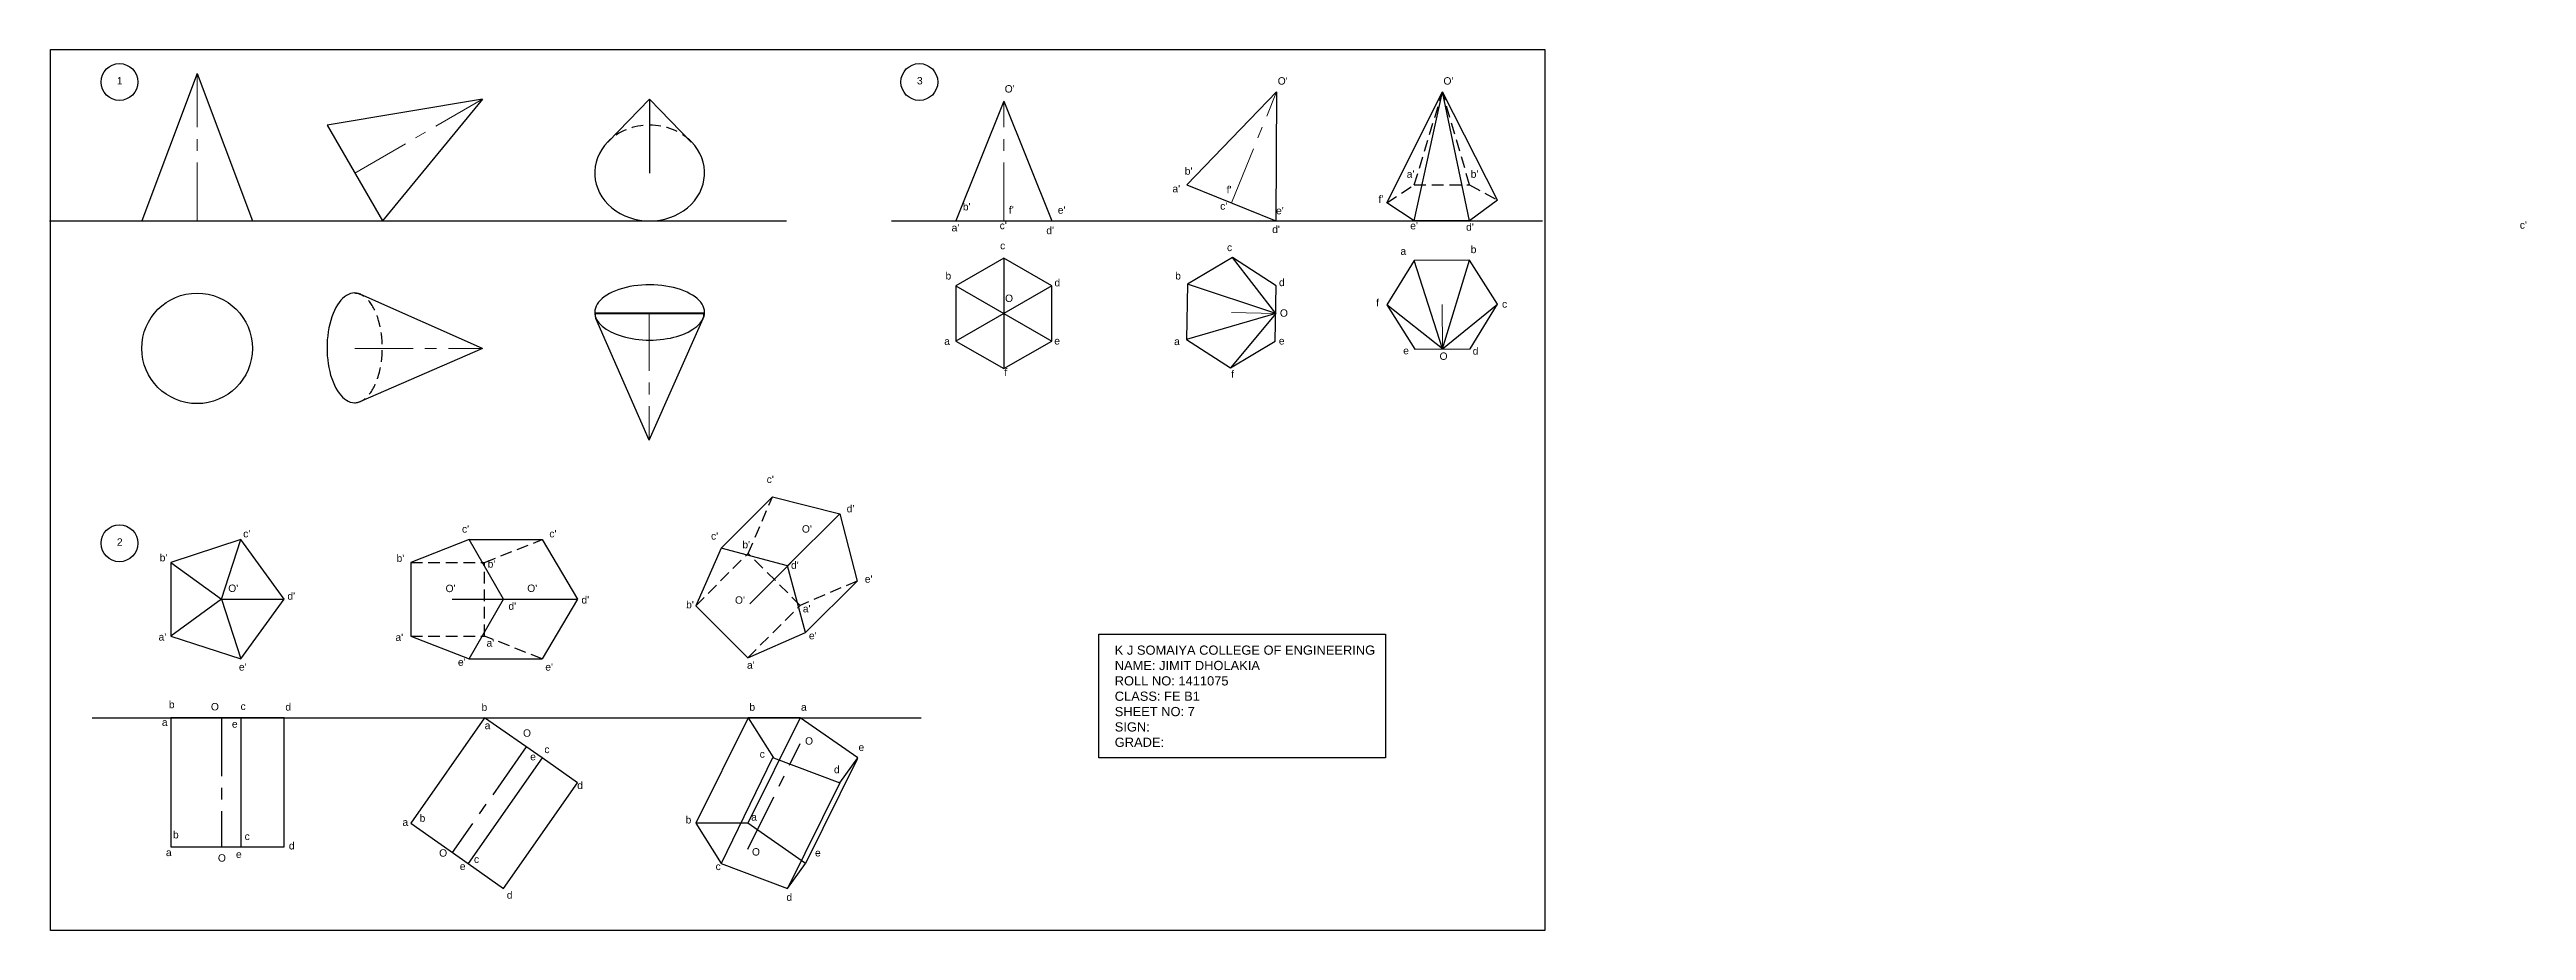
# Model space of a CAD drawing. Header units: millimetres. Extents: x 6143 to 7487, y 2278 to 2756.
import ezdxf

# ---------------------------------------------------------------- set-up
doc = ezdxf.new("R2010")
doc.units = ezdxf.units.MM
doc.linetypes.add('CENTER', pattern=[50.8, 31.75, -6.35, 6.35, -6.35])
doc.linetypes.add('HIDDEN', pattern=[9.525, 6.35, -3.175])
for name, color, linetype, lineweight in [('AM_0', 7, 'Continuous', 50), ('axis', 7, 'CENTER', 9), ('hidden', 7, 'HIDDEN', 25)]:
    doc.layers.add(name, color=color, linetype=linetype, lineweight=lineweight)
doc.styles.get("Standard").update_dxf_attribs({"font": 'ARIAL.TTF'})

msp = doc.modelspace()

# ---------------------------------------------------------------- linework, layer by layer
for p, q in [((6223, 2742.7), (6193, 2662.7)), ((6223, 2742.7), (6253, 2662.7)), ((6377.8, 2728.7), (6293.5, 2714.6)), ((6377.8, 2728.7), (6323.5, 2662.7)), ((6468.5, 2728.7), (6445.8, 2705.5)), ((6468.5, 2728.7), (6491.1, 2705.5)), ((6468.5, 2728.7), (6468.5, 2688.7)), ((6660.6, 2727.7), (6634.6, 2662.7)), ((6660.6, 2727.7), (6686.6, 2662.7)), ((6808.6, 2732.7), (6760, 2682.3)), ((6808.6, 2732.7), (6808.2, 2662.7)), ((6868.4, 2672.5), (6898.6, 2732.7)), ((6883.3, 2662.7), (6898.6, 2732.7)), ((6913.3, 2662.7), (6898.6, 2732.7)), ((6928.4, 2674), (6898.6, 2732.7)), ((6293.5, 2714.6), (6323.5, 2662.7)), ((6760, 2682.3), (6808.2, 2662.7)), ((6928.4, 2674), (6913.3, 2662.7)), ((6193, 2662.7), (6253, 2662.7)), ((6634.6, 2662.7), (6686.6, 2662.7)), ((6883.3, 2662.7), (6868.4, 2672.5)), ((6913.3, 2662.7), (6883.3, 2662.7)), ((6660.6, 2642.5), (6660.6, 2582.5)), ((6784.6, 2642.9), (6760.3, 2628.3)), ((6808.4, 2627.5), (6784.6, 2642.9)), ((6808.2, 2612.5), (6784.6, 2642.9)), ((6883.3, 2641.2), (6868.4, 2617.1)), ((6913.3, 2641.4), (6883.3, 2641.2)), ((6898.6, 2593.2), (6883.3, 2641.2)), ((6898.6, 2593.2), (6913.3, 2641.4)), ((6928.4, 2617.5), (6913.3, 2641.4)), ((6377.8, 2593.5), (6311.8, 2622.8)), ((6634.6, 2627.5), (6686.6, 2597.5)), ((6686.6, 2627.5), (6634.6, 2597.5)), ((6760.3, 2628.3), (6759.8, 2598.3)), ((6808.2, 2612.5), (6760.3, 2628.3)), ((6807.9, 2597.5), (6808.4, 2627.5)), ((6468.2, 2543.7), (6439.4, 2609.8)), ((6468.2, 2543.7), (6497.5, 2609.7)), ((6808.2, 2612.5), (6759.8, 2598.3)), ((6808.2, 2612.5), (6783.6, 2582.9)), ((6868.4, 2617.1), (6883.6, 2593.1)), ((6898.6, 2593.2), (6868.4, 2617.1)), ((6898.6, 2593.2), (6928.4, 2617.5)), ((6913.6, 2593.3), (6928.4, 2617.5)), ((6377.8, 2593.5), (6311.7, 2564.7)), ((6759.8, 2598.3), (6783.6, 2582.9)), ((6783.6, 2582.9), (6807.9, 2597.5)), ((6883.6, 2593.1), (6913.6, 2593.3)), ((6507.3, 2485.1), (6535.2, 2513)), ((6535.2, 2513), (6571.7, 2503.7)), ((6543.3, 2475.4), (6571.7, 2503.7)), ((6571.7, 2503.7), (6581, 2467.2)), ((6236.3, 2457.3), (6246.8, 2489.7)), ((6370.6, 2489.7), (6338.9, 2477.3)), ((6389.3, 2457.3), (6370.6, 2489.7)), ((6370.6, 2489.7), (6410.2, 2489.7)), ((6410.2, 2489.7), (6429.4, 2457.3)), ((6208.7, 2477.3), (6236.3, 2457.3)), ((6338.9, 2477.3), (6338.9, 2437.3)), ((6507.3, 2485.1), (6493.5, 2453.8)), ((6543.3, 2475.4), (6507.3, 2485.1)), ((6553, 2439.3), (6543.3, 2475.4)), ((6553, 2439.3), (6581, 2467.2)), ((6236.3, 2457.3), (6208.7, 2437.3)), ((6236.3, 2457.3), (6246.8, 2425)), ((6236.3, 2457.3), (6270.3, 2457.3)), ((6370.6, 2425), (6389.3, 2457.3)), ((6389.3, 2457.3), (6429.4, 2457.3)), ((6429.4, 2457.3), (6410.2, 2425)), ((6493.5, 2453.8), (6521.8, 2425.6)), ((6338.9, 2437.3), (6370.6, 2425)), ((6521.8, 2425.6), (6553, 2439.3)), ((6370.6, 2425), (6410.2, 2425)), ((6208.7, 2393), (6208.7, 2323)), ((6246.8, 2393), (6208.7, 2393)), ((6270.3, 2393), (6246.8, 2393)), ((6246.8, 2393), (6246.8, 2323)), ((6270.3, 2323), (6270.3, 2393)), ((6379, 2393), (6338.9, 2335.7)), ((6410.2, 2371.2), (6379, 2393)), ((6521.9, 2393), (6493.5, 2335.7)), ((6550.2, 2393), (6521.8, 2335.7)), ((6550.2, 2393), (6521.9, 2393)), ((6521.9, 2393), (6535.6, 2371.2)), ((6581.4, 2371.2), (6550.2, 2393)), ((6410.2, 2371.2), (6370, 2313.9)), ((6429.4, 2357.7), (6410.2, 2371.2)), ((6535.2, 2371.2), (6507.3, 2313.9)), ((6535.6, 2371.2), (6571.7, 2357.7)), ((6581, 2370.6), (6553, 2313.9)), ((6571.7, 2357.7), (6581.4, 2371.2)), ((6389.3, 2300.4), (6429.4, 2357.7)), ((6571.7, 2357.7), (6543.3, 2300.4)), ((6338.9, 2335.7), (6370, 2313.9)), ((6521.8, 2335.7), (6493.5, 2335.7)), ((6493.5, 2335.7), (6507.3, 2313.9)), ((6553, 2313.9), (6521.8, 2335.7)), ((6208.7, 2323), (6246.8, 2323)), ((6246.8, 2323), (6270.3, 2323)), ((6370, 2313.9), (6389.3, 2300.4)), ((6507.3, 2313.9), (6543.3, 2300.4)), ((6543.3, 2300.4), (6553, 2313.9))]:
    msp.add_line(p, q)
at = {"color": 6}
for p, q in [((6143, 2662.7), (6542.8, 2662.7)), ((6599.7, 2662.7), (6952.9, 2662.7)), ((6166, 2393), (6615.8, 2393))]:
    msp.add_line(p, q, dxfattribs=at)
at = {"linetype": 'HIDDEN'}
for p, q in [((6521.9, 2482.2), (6535.2, 2513)), ((6379, 2477.3), (6410.2, 2489.7)), ((6338.9, 2477.3), (6379, 2477.3)), ((6379, 2437.3), (6379, 2477.3)), ((6493.5, 2453.8), (6521.9, 2482.2)), ((6550.2, 2454), (6521.9, 2482.2)), ((6581, 2467.2), (6550.2, 2454)), ((6521.8, 2425.6), (6550.2, 2454)), ((6338.9, 2437.3), (6379, 2437.3)), ((6410.2, 2425), (6379, 2437.3))]:
    msp.add_line(p, q, dxfattribs=at)
at = {"linetype": 'CENTER'}
for p, q in [((6522.8, 2454.8), (6557.5, 2489.6)), ((6361.4, 2457.3), (6401.6, 2457.3)), ((6236.3, 2393), (6236.3, 2323)), ((6521.8, 2321.7), (6550.2, 2379)), ((6401.6, 2377.2), (6361.4, 2319.9))]:
    msp.add_line(p, q, dxfattribs=at)
for points in [[(6143.5, 2755.7), (6954.1, 2755.7), (6954.1, 2277.5), (6143.5, 2277.5)], [(6634.6, 2627.5), (6634.6, 2597.5), (6660.6, 2582.5), (6686.6, 2597.5), (6686.6, 2627.5), (6660.6, 2642.5)], [(6208.7, 2477.3), (6208.7, 2437.3), (6246.8, 2425), (6270.3, 2457.3), (6246.8, 2489.7)], [(6712.2, 2438.4), (6867.7, 2438.4), (6867.7, 2371.3), (6712.2, 2371.3)]]:
    msp.add_lwpolyline(points, close=True)
for centre, radius in [((6180.9, 2738.1), 10), ((6614.8, 2738.1), 10), ((6223, 2593.5), 30), ((6180.9, 2487.7), 10)]:
    msp.add_circle(centre, radius)
for centre, major_axis, ratio, start_param, end_param in [((6468.5, 2688.7), (-29.8, 0), 0.87302, 5.576234, 10.13173), ((6308.5, 2593.8), (0, -29.8), 0.504038, 2.92161, 6.499671), ((6468.5, 2613), (-29.8, 0), 0.504038, 2.92161, 6.499671), ((6468.4, 2613), (-29.7, 0.1), 0.50448, 0.003438, 3.145031)]:
    msp.add_ellipse(centre, major_axis=major_axis, ratio=ratio, start_param=start_param, end_param=end_param)
at = {"layer": 'AM_0'}
msp.add_line((6438.7, 2612.7), (6498.2, 2612.7), dxfattribs=at)
at = {"layer": 'axis'}
for p, q in [((6223, 2662.7), (6223, 2742.7)), ((6308.5, 2688.7), (6377.8, 2728.7)), ((6660.6, 2662.7), (6660.6, 2727.7)), ((6784.1, 2672.5), (6808.6, 2732.7)), ((6468.2, 2613), (6468.2, 2543.7)), ((6308.5, 2593.5), (6377.8, 2593.5))]:
    msp.add_line(p, q, dxfattribs=at)
at = {"layer": 'axis', "linetype": 'CENTER'}
for p, q in [((6808.2, 2612.5), (6784.1, 2612.9)), ((6898.6, 2593.2), (6898.4, 2617.3))]:
    msp.add_line(p, q, dxfattribs=at)
at = {"layer": 'hidden'}
for p, q in [((6883.3, 2682.3), (6898.6, 2732.7)), ((6913.3, 2682.3), (6898.6, 2732.7)), ((6868.4, 2672.5), (6883.3, 2682.3)), ((6883.3, 2682.3), (6913.3, 2682.3)), ((6913.3, 2682.3), (6928.4, 2674))]:
    msp.add_line(p, q, dxfattribs=at)
for centre, major_axis, ratio, start_param, end_param in [((6468.5, 2688.7), (-29.8, 0), 0.87302, 3.848544, 5.576234), ((6308.5, 2593.7), (-0.1, -29.7), 0.50448, 0.003438, 3.145031)]:
    msp.add_ellipse(centre, major_axis=major_axis, ratio=ratio, start_param=start_param, end_param=end_param, dxfattribs=at)

# ---------------------------------------------------------------- texts
at = {"attachment_point": 1}
for s, width, insert, char_height in [('1', 20.543, (6179.5, 2740.8), 4), ('3', 20.543, (6613.5, 2740.8), 4), ("O'", 24.195, (6661.1, 2736.4), 4), ("O'", 24.195, (6809.2, 2740.7), 4), ("O'", 24.195, (6899.1, 2740.7), 4), ("b'", 24.195, (6758.8, 2691.8), 4), ("a'", 24.195, (6879.2, 2690.1), 4), ("b'", 24.195, (6913.9, 2690.1), 4), ("a'", 24.195, (6752.1, 2682.2), 4), ("f'", 24.195, (6781.5, 2681.6), 4), ("f'", 24.195, (6863.9, 2676.5), 4), ("a'", 24.195, (6632.3, 2661), 4), ("b'", 24.195, (6638.4, 2672.4), 4), ("c'", 24.195, (6658.4, 2662.2), 4), ("f'", 24.195, (6663.4, 2670.7), 4), ("e'", 24.195, (6689.9, 2670.6), 4), ("c'", 24.195, (6778, 2672.8), 4), ("e'", 24.195, (6808.3, 2670.3), 4), ("e'", 24.195, (6881.1, 2662.1), 4), ("d'", 24.195, (6911.4, 2661.4), 4), ("c'", 24.195, (7483, 2662.5), 4), ('c', 24.195, (6658.6, 2651.3), 4), ("d'", 24.195, (6683.7, 2659.5), 4), ('c', 24.195, (6781.7, 2650.3), 4), ("d'", 24.195, (6806.2, 2660.1), 4), ('a', 24.195, (6875.8, 2648.3), 4), ('b', 24.195, (6913.9, 2649.2), 4), ('b', 24.195, (6629, 2634.9), 4), ('b', 24.195, (6753.6, 2634.9), 4), ('O', 24.195, (6661.3, 2622.7), 4), ('d', 24.195, (6688.1, 2631.2), 4), ('d', 24.195, (6809.9, 2631.3), 4), ('f', 24.195, (6862.6, 2620.3), 4), ('O', 24.195, (6810.4, 2614.7), 4), ('c', 24.195, (6930.9, 2619.6), 4), ('a', 24.195, (6628.3, 2599.4), 4), ('e', 24.195, (6688, 2599.6), 4), ('a', 24.195, (6753, 2599.3), 4), ('e', 24.195, (6809.8, 2599.6), 4), ('e', 24.195, (6877.3, 2594.3), 4), ('d', 24.195, (6915, 2594.1), 4), ('f', 24.195, (6660.9, 2582.6), 4), ('f', 24.195, (6784, 2581.6), 4), ('O', 24.195, (6897, 2591.3), 4), ("c'", 24.195, (6532, 2524.4), 4), ("d'", 24.195, (6575.4, 2508.5), 4), ('2', 20.543, (6179.5, 2490.4), 4), ("c'", 24.195, (6248, 2494.9), 4), ("c'", 24.195, (6366.7, 2497.5), 4), ("c'", 24.195, (6414.1, 2494.9), 4), ("c'", 24.195, (6501.8, 2493.7), 4), ("b'", 24.195, (6518.8, 2489), 4), ("O'", 24.195, (6551.1, 2497.5), 4), ("b'", 24.195, (6202.7, 2481.9), 4), ("b'", 24.195, (6331.2, 2481.6), 4), ("b'", 24.195, (6380.6, 2478.5), 4), ("d'", 24.195, (6545.2, 2477.8), 4), ("O'", 24.195, (6239.9, 2465.3), 4), ("d'", 24.195, (6272, 2461.1), 4), ("O'", 24.195, (6357.8, 2465.2), 4), ("O'", 24.195, (6402.1, 2465.3), 4), ("d'", 24.195, (6431.5, 2459), 4), ("O'", 24.195, (6514.8, 2458.9), 4), ("e'", 24.195, (6585.2, 2470.3), 4), ("d'", 24.195, (6391.9, 2455.6), 4), ("b'", 24.195, (6488.3, 2456.4), 4), ("a'", 24.195, (6551.6, 2454.2), 4), ("a'", 24.195, (6202.1, 2438.9), 4), ("a'", 24.195, (6330.6, 2438.7), 4), ("a'", 24.195, (6380, 2435.6), 4), ("e'", 24.195, (6554.9, 2439.6), 4), ('K J SOMAIYA COLLEGE OF ENGINEERING\\PNAME: JIMIT DHOLAKIA\\PROLL NO: 1411075\\PCLASS: FE B1\\PSHEET NO: 7\\PSIGN:\\PGRADE:', 182.799, (6720.8, 2432.2), 5), ("e'", 24.195, (6245.7, 2422.6), 4), ("e'", 24.195, (6364.5, 2425.2), 4), ("e'", 24.195, (6411.9, 2422.6), 4), ("a'", 24.195, (6521.3, 2423.6), 4), ('a', 24.195, (6203.9, 2392.6), 4), ('b', 24.195, (6207.7, 2402.2), 4), ('O', 24.195, (6230.5, 2401), 4), ('c', 24.195, (6246.6, 2401.2), 4), ('d', 24.195, (6270.9, 2400.9), 4), ('b', 24.195, (6377.3, 2400.7), 4), ('b', 24.195, (6522.6, 2400.8), 4), ('a', 24.195, (6550.6, 2400.8), 4), ('e', 24.195, (6241.9, 2391.6), 4), ('a', 24.195, (6379, 2390.8), 4), ('O', 24.195, (6399.8, 2386.7), 4), ('O', 24.195, (6552.8, 2382.4), 4), ('e', 24.195, (6403.7, 2373.9), 4), ('c', 24.195, (6411.4, 2377.8), 4), ('c', 24.195, (6528.2, 2375.3), 4), ('d', 24.195, (6568.5, 2366.9), 4), ('e', 24.195, (6581.8, 2379), 4), ('d', 24.195, (6429.2, 2358.3), 4), ('b', 24.195, (6343.7, 2340.5), 4), ('b', 24.195, (6488, 2339.6), 4), ('a', 24.195, (6523.6, 2341.1), 4), ('b', 24.195, (6209.9, 2331.5), 4), ('c', 24.195, (6248.8, 2330.6), 4), ('d', 24.195, (6272.8, 2325.5), 4), ('a', 24.195, (6334.4, 2338.3), 4), ('a', 24.195, (6206.1, 2321.9), 4), ('O', 24.195, (6234.3, 2318.9), 4), ('e', 24.195, (6244.1, 2320.9), 4), ('O', 24.195, (6354.3, 2321.6), 4), ('e', 24.195, (6365.5, 2314.4), 4), ('c', 24.195, (6373.2, 2318.2), 4), ('c', 24.195, (6504.3, 2314.3), 4), ('O', 24.195, (6524, 2322.2), 4), ('e', 24.195, (6558.2, 2321.7), 4), ('d', 24.195, (6391, 2298.8), 4), ('d', 24.195, (6542.7, 2297.6), 4)]:
    msp.add_mtext_dynamic_manual_height_columns(s, width=width, gutter_width=12.5, heights=[0], dxfattribs=dict(at, insert=insert, char_height=char_height))

doc.saveas('drawing.dxf')
